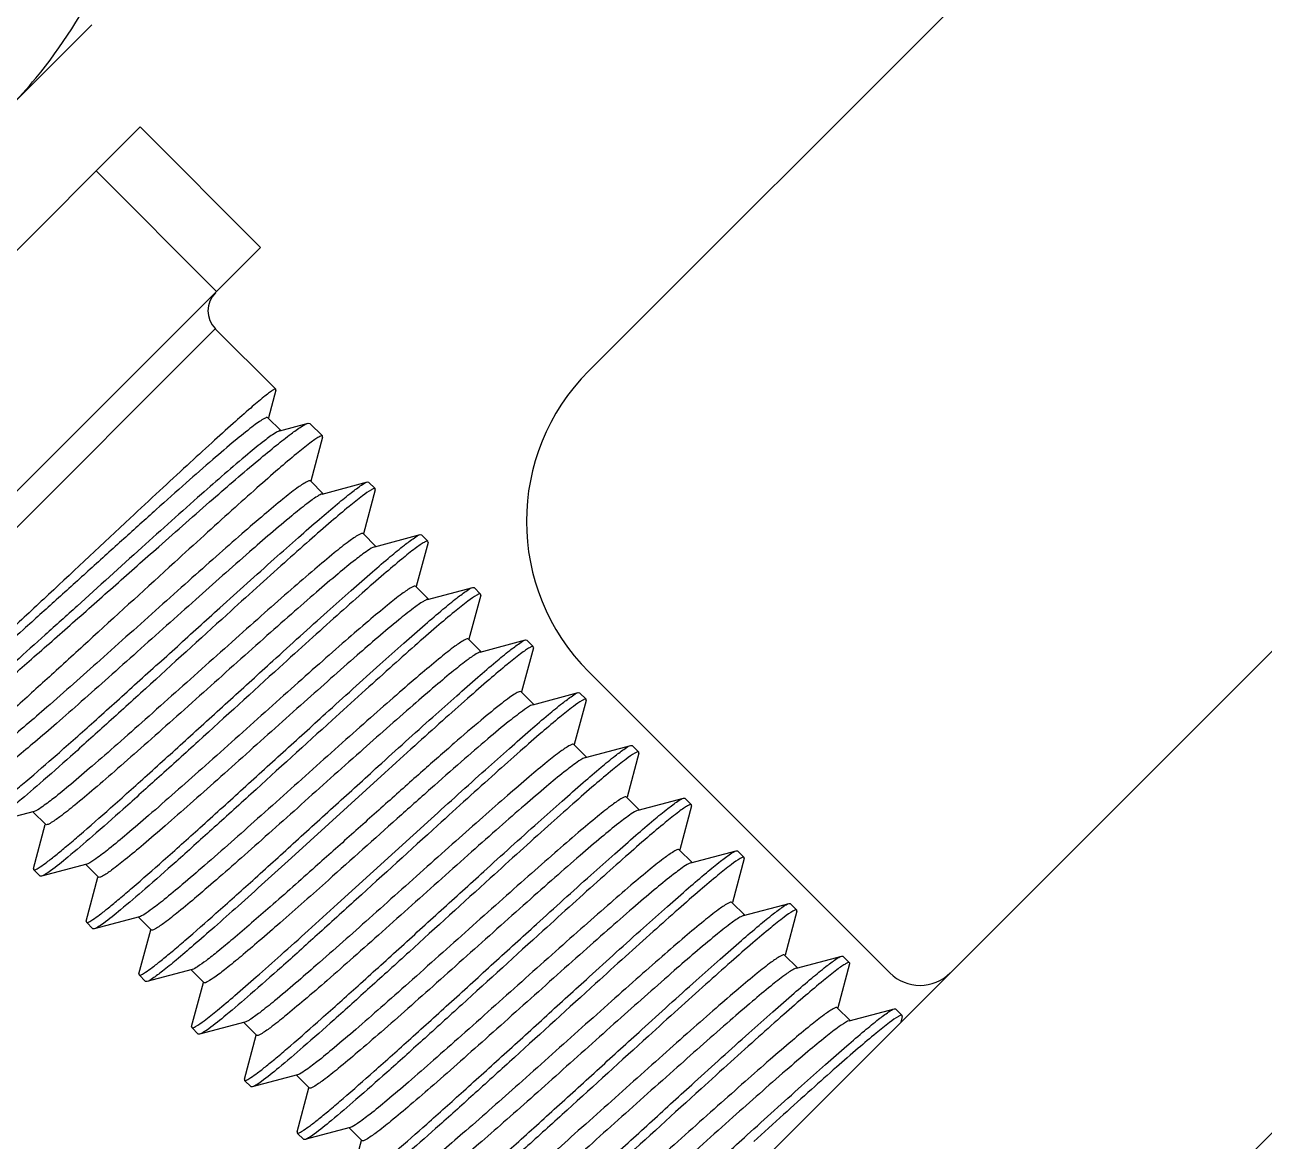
# Model space of a CAD drawing. Extents: x 4995099 to 5303443, y 4627657 to 4889583.
# Drawn here: x 5072883 to 5073180.5, y 4740715.4 to 4740983.5 of the extents above; entities that cross this region are included whole.
import ezdxf

# ---------------------------------------------------------------- set-up
doc = ezdxf.new("R2010")
doc.units = 0
doc.header["$LTSCALE"] = 1000
doc.header["$MEASUREMENT"] = 0
doc.layers.get('0').update_dxf_attribs({"color": 4, "linetype": 'CONTINUOUS'})

msp = doc.modelspace()

# ---------------------------------------------------------------- linework, layer by layer
for p, q in [((5073112.93, 4740994.86), (5073018.43, 4740900.36)), ((5073342.13, 4740992.76), (5072931.68, 4740582.31)), ((5072769.05, 4740853.36), (5072899.15, 4740983.46)), ((5072910.75, 4740958.92), (5072793.59, 4740841.76)), ((5072910.75, 4740958.92), (5072939.66, 4740930.01)), ((5072900.18, 4740948.36), (5072929.1, 4740919.45)), ((5072822.5, 4740812.85), (5072939.66, 4740930.01)), ((5072928.78, 4740910.46), (5072842.05, 4740823.73)), ((5072943.3, 4740895.95), (5072928.78, 4740910.46)), ((5072943.31, 4740895.76), (5072941.51, 4740889.09)), ((5072943.31, 4740895.76), (5072943.3, 4740895.95)), ((5072941.41, 4740889.11), (5072944.48, 4740886.04)), ((5072944.24, 4740885.98), (5072951.04, 4740887.78)), ((5072951.04, 4740887.78), (5072951.5, 4740887.75)), ((5072954.52, 4740884.73), (5072951.5, 4740887.75)), ((5072954.54, 4740884.43), (5072951.71, 4740873.9)), ((5072954.54, 4740884.43), (5072954.52, 4740884.73)), ((5072989.5, 4740524.49), (5073350.95, 4740885.94)), ((5072951.59, 4740873.93), (5072954.66, 4740870.86)), ((5072954.4, 4740870.79), (5072965.28, 4740873.68)), ((5072965.28, 4740873.68), (5072965.58, 4740873.66)), ((5072967.16, 4740872.08), (5072965.58, 4740873.66)), ((5072967.18, 4740871.78), (5072964.36, 4740861.24)), ((5072967.18, 4740871.78), (5072967.16, 4740872.08)), ((5072964.24, 4740861.27), (5072967.31, 4740858.2)), ((5072967.05, 4740858.14), (5072977.93, 4740861.03)), ((5072977.93, 4740861.03), (5072978.23, 4740861.01)), ((5072979.81, 4740859.43), (5072978.23, 4740861.01)), ((5072979.83, 4740859.13), (5072977, 4740848.59)), ((5072979.83, 4740859.13), (5072979.81, 4740859.43)), ((5072976.89, 4740848.62), (5072979.96, 4740845.56)), ((5072979.7, 4740845.49), (5072990.58, 4740848.38)), ((5072992.48, 4740846.48), (5072989.65, 4740835.94)), ((5072990.58, 4740848.38), (5072990.88, 4740848.36)), ((5072992.46, 4740846.78), (5072990.88, 4740848.36)), ((5072992.48, 4740846.48), (5072992.46, 4740846.78)), ((5072989.54, 4740835.97), (5072992.61, 4740832.91)), ((5072992.34, 4740832.84), (5073003.23, 4740835.74)), ((5073005.13, 4740833.83), (5073002.3, 4740823.29)), ((5073003.23, 4740835.74), (5073003.53, 4740835.71)), ((5073005.11, 4740834.14), (5073003.53, 4740835.71)), ((5073005.13, 4740833.83), (5073005.11, 4740834.14)), ((5073018.43, 4740828.08), (5073090.71, 4740755.8)), ((5073002.19, 4740823.32), (5073005.25, 4740820.26)), ((5073004.99, 4740820.19), (5073015.88, 4740823.09)), ((5073015.88, 4740823.09), (5073016.18, 4740823.06)), ((5073017.76, 4740821.49), (5073016.18, 4740823.06)), ((5073017.78, 4740821.18), (5073014.95, 4740810.64)), ((5073017.78, 4740821.18), (5073017.76, 4740821.49)), ((5073014.84, 4740810.68), (5073017.9, 4740807.61)), ((5073017.64, 4740807.54), (5073028.53, 4740810.44)), ((5073028.53, 4740810.44), (5073028.83, 4740810.42)), ((5073030.41, 4740808.84), (5073028.83, 4740810.42)), ((5073017.64, 4740807.54), (5073017.48, 4740807.48)), ((5073030.43, 4740808.53), (5073027.6, 4740798)), ((5073030.43, 4740808.53), (5073030.41, 4740808.84)), ((5072969.48, 4740803.85), (5072947.06, 4740783.44)), ((5073027.49, 4740798.03), (5073030.55, 4740794.96)), ((5073030.29, 4740794.89), (5073041.18, 4740797.79)), ((5073043.08, 4740795.89), (5073040.25, 4740785.35)), ((5073041.18, 4740797.79), (5073041.48, 4740797.77)), ((5073043.06, 4740796.19), (5073041.48, 4740797.77)), ((5073043.08, 4740795.89), (5073043.06, 4740796.19)), ((5072885.27, 4740794.57), (5072874.41, 4740791.65)), ((5072888.08, 4740791.43), (5072885.01, 4740794.5)), ((5072958.13, 4740772.37), (5072980.55, 4740792.78)), ((5072885.15, 4740780.9), (5072887.96, 4740791.46)), ((5073040.14, 4740785.38), (5073043.2, 4740782.31)), ((5073042.94, 4740782.24), (5073053.83, 4740785.14)), ((5073055.73, 4740783.24), (5073052.9, 4740772.7)), ((5073053.83, 4740785.14), (5073054.13, 4740785.12)), ((5073055.71, 4740783.54), (5073054.13, 4740785.12)), ((5073055.73, 4740783.24), (5073055.71, 4740783.54)), ((5072885.15, 4740780.9), (5072885.17, 4740780.6)), ((5072886.75, 4740779.02), (5072885.17, 4740780.6)), ((5072897.92, 4740781.92), (5072887.05, 4740779)), ((5072900.73, 4740778.78), (5072897.66, 4740781.85)), ((5072898.17, 4740782), (5072897.92, 4740781.92)), ((5072887.05, 4740779), (5072886.75, 4740779.02)), ((5072897.8, 4740768.25), (5072900.61, 4740778.81)), ((5073052.78, 4740772.73), (5073055.85, 4740769.66)), ((5073055.59, 4740769.59), (5073066.48, 4740772.49)), ((5073066.48, 4740772.49), (5073066.78, 4740772.47)), ((5073068.35, 4740770.89), (5073066.78, 4740772.47)), ((5072897.8, 4740768.25), (5072897.82, 4740767.95)), ((5072910.57, 4740769.27), (5072899.7, 4740766.35)), ((5072913.37, 4740766.13), (5072910.31, 4740769.2)), ((5073068.38, 4740770.59), (5073065.55, 4740760.05)), ((5073068.38, 4740770.59), (5073068.35, 4740770.89)), ((5072899.4, 4740766.37), (5072897.82, 4740767.95)), ((5072899.7, 4740766.35), (5072899.4, 4740766.37)), ((5072910.45, 4740755.6), (5072913.26, 4740766.16)), ((5073065.43, 4740760.08), (5073068.5, 4740757.01)), ((5073068.24, 4740756.94), (5073079.13, 4740759.84)), ((5073079.13, 4740759.84), (5073079.43, 4740759.82)), ((5073081, 4740758.24), (5073079.43, 4740759.82)), ((5072923.22, 4740756.62), (5072912.35, 4740753.7)), ((5072926.02, 4740753.48), (5072922.96, 4740756.55)), ((5073081.03, 4740757.94), (5073078.2, 4740747.4)), ((5072910.45, 4740755.6), (5072910.47, 4740755.3)), ((5072912.05, 4740753.72), (5072910.47, 4740755.3)), ((5072912.35, 4740753.7), (5072912.05, 4740753.72)), ((5072923.1, 4740742.95), (5072925.91, 4740753.51)), ((5073078.08, 4740747.43), (5073081.15, 4740744.36)), ((5073080.89, 4740744.29), (5073091.77, 4740747.19)), ((5073091.77, 4740747.19), (5073092.07, 4740747.17)), ((5073093.65, 4740745.59), (5073092.08, 4740747.17)), ((5073093.67, 4740745.29), (5073093.31, 4740743.95)), ((5073093.67, 4740745.29), (5073093.65, 4740745.59)), ((5072923.1, 4740742.95), (5072923.12, 4740742.65)), ((5072924.7, 4740741.08), (5072923.12, 4740742.65)), ((5072935.87, 4740743.97), (5072925, 4740741.05)), ((5072938.67, 4740740.83), (5072935.61, 4740743.9)), ((5073080.89, 4740744.29), (5073080.56, 4740744.17)), ((5072925, 4740741.05), (5072924.7, 4740741.08)), ((5072935.75, 4740730.3), (5072938.56, 4740740.86)), ((5072935.75, 4740730.3), (5072935.77, 4740730)), ((5072937.35, 4740728.43), (5072935.77, 4740730)), ((5072948.52, 4740731.32), (5072937.65, 4740728.41)), ((5072951.32, 4740728.19), (5072948.26, 4740731.25)), ((5072937.65, 4740728.41), (5072937.35, 4740728.43)), ((5072948.4, 4740717.66), (5072951.21, 4740728.22)), ((5072948.4, 4740717.66), (5072948.42, 4740717.36)), ((5072961.17, 4740718.67), (5072950.3, 4740715.76)), ((5072963.97, 4740715.54), (5072960.9, 4740718.6)), ((5072950, 4740715.78), (5072948.42, 4740717.35)), ((5072950.3, 4740715.76), (5072950, 4740715.78)), ((5072961.05, 4740705.01), (5072963.86, 4740715.57))]:
    msp.add_line(p, q)
for centre, radius, start, end in [((5072933.12, 4740914.8), 6.13, 135, 225), ((5073054.57, 4740864.22), 51.11, 135, 225), ((5073097.94, 4740763.03), 10.22, 225, 315)]:
    msp.add_arc(centre, radius, start, end)
for points, knots in [([(5072879.2, 4740963.51), (5072881.48, 4740965.79), (5072890.22, 4740975.41), (5072897.13, 4740986.58), (5072901.57, 4740995.27)], [0, 0, 0, 0, 0.248254, 1, 1, 1, 1]), ([(5072943.3, 4740895.95), (5072943.23, 4740896.01), (5072942.86, 4740895.87), (5072942.35, 4740895.56), (5072941.45, 4740894.92), (5072939.73, 4740893.55), (5072936.88, 4740891.13), (5072932.73, 4740887.46), (5072927.64, 4740882.86), (5072921.76, 4740877.46), (5072915.23, 4740871.41), (5072910.69, 4740867.18), (5072908.34, 4740864.99)], [0, 0, 0, 0, 0.005961, 0.020019, 0.042763, 0.074169, 0.16218, 0.281779, 0.42973, 0.601989, 0.793845, 1, 1, 1, 1]), ([(5072941.41, 4740889.11), (5072941.31, 4740889.21), (5072940.81, 4740889.08), (5072940.11, 4740888.68), (5072938.93, 4740887.91), (5072936.69, 4740886.22), (5072933.04, 4740883.25), (5072927.81, 4740878.76), (5072921.51, 4740873.23), (5072914.38, 4740866.87), (5072906.69, 4740859.93), (5072898.7, 4740852.7), (5072890.69, 4740845.45), (5072882.94, 4740838.45), (5072875.71, 4740831.98), (5072869.25, 4740826.25), (5072863.77, 4740821.51), (5072859.44, 4740817.85), (5072856.38, 4740815.56), (5072854.76, 4740814.36), (5072854.13, 4740814.19)], [0, 0, 0, 0, 0.003403, 0.010859, 0.022763, 0.03908, 0.084361, 0.145013, 0.218706, 0.302631, 0.393625, 0.488307, 0.583205, 0.674888, 0.760095, 0.835845, 0.89954, 0.949057, 0.982826, 1, 1, 1, 1]), ([(5072915.19, 4740858.14), (5072919.52, 4740861.98), (5072927.46, 4740868.97), (5072936.88, 4740877.11), (5072943.15, 4740882.28), (5072946.59, 4740885), (5072949.09, 4740886.76), (5072950.48, 4740887.64), (5072951.04, 4740887.78)], [0, 0, 0, 0, 0.372718, 0.681061, 0.801832, 0.896452, 0.962849, 1, 1, 1, 1]), ([(5072943.22, 4740885.48), (5072942.29, 4740884.91), (5072940.07, 4740883.23), (5072934.1, 4740878.36), (5072924.31, 4740869.77), (5072910.68, 4740857.54), (5072898.23, 4740846.25), (5072888.12, 4740837.11), (5072881, 4740830.72), (5072874.53, 4740824.96), (5072868.89, 4740820.02), (5072864.26, 4740816.09), (5072861.06, 4740813.5), (5072859.11, 4740812.06), (5072858.1, 4740811.4), (5072857.49, 4740811.06), (5072857.05, 4740810.97), (5072856.97, 4740811.05)], [0, 0, 0, 0, 0.028596, 0.073027, 0.202674, 0.370878, 0.554611, 0.644603, 0.729354, 0.806116, 0.872445, 0.926278, 0.966, 0.980209, 0.990539, 0.997006, 1, 1, 1, 1]), ([(5072954.52, 4740884.73), (5072954.44, 4740884.8), (5072954.04, 4740884.72), (5072953.49, 4740884.41), (5072952.56, 4740883.82), (5072950.78, 4740882.5), (5072947.87, 4740880.15), (5072943.64, 4740876.55), (5072938.48, 4740872.01), (5072932.53, 4740866.69), (5072925.93, 4740860.72), (5072921.34, 4740856.53), (5072918.96, 4740854.37)], [0, 0, 0, 0, 0.00672, 0.021093, 0.043999, 0.075491, 0.163523, 0.283007, 0.430749, 0.60272, 0.794233, 1, 1, 1, 1]), ([(5072944.24, 4740885.98), (5072944.17, 4740885.96), (5072943.81, 4740885.83), (5072943.48, 4740885.64), (5072943.22, 4740885.48)], [0, 0, 0, 0, 0.181453, 1, 1, 1, 1]), ([(5072951.59, 4740873.93), (5072951.51, 4740874.01), (5072951.09, 4740873.94), (5072950.05, 4740873.39), (5072947.89, 4740871.89), (5072944.58, 4740869.26), (5072940.17, 4740865.57), (5072934.87, 4740860.98), (5072928.81, 4740855.66), (5072922.21, 4740849.78), (5072912.92, 4740841.47), (5072901.62, 4740831.33), (5072889.38, 4740820.47), (5072880.69, 4740812.95), (5072875.44, 4740808.79), (5072873.51, 4740807.38), (5072872.7, 4740806.93)], [0, 0, 0, 0, 0.003326, 0.010207, 0.036006, 0.077506, 0.133409, 0.201849, 0.280515, 0.366741, 0.457609, 0.640942, 0.80605, 0.931108, 0.973278, 1, 1, 1, 1]), ([(5072929.87, 4740843.46), (5072934.22, 4740847.39), (5072940.48, 4740853.04), (5072948.47, 4740860.13), (5072953.51, 4740864.54), (5072957.76, 4740868.15), (5072961.1, 4740870.92), (5072963.48, 4740872.66), (5072964.77, 4740873.55), (5072965.28, 4740873.68)], [0, 0, 0, 0, 0.377224, 0.54287, 0.687753, 0.808376, 0.901881, 0.966123, 1, 1, 1, 1]), ([(5072953.27, 4740870.23), (5072952.39, 4740869.69), (5072950.32, 4740868.15), (5072944.85, 4740863.74), (5072935.98, 4740856.05), (5072923.67, 4740845.12), (5072912.43, 4740835.03), (5072903.28, 4740826.85), (5072896.82, 4740821.11), (5072890.93, 4740815.93), (5072885.78, 4740811.48), (5072881.51, 4740807.92), (5072878.32, 4740805.39), (5072876.24, 4740803.95), (5072875.23, 4740803.42), (5072874.82, 4740803.36), (5072874.74, 4740803.44)], [0, 0, 0, 0, 0.02987, 0.074864, 0.204049, 0.370755, 0.553129, 0.642736, 0.727349, 0.804209, 0.870824, 0.925059, 0.965214, 0.990129, 0.996773, 1, 1, 1, 1]), ([(5072967.16, 4740872.08), (5072967.09, 4740872.16), (5072966.69, 4740872.08), (5072965.72, 4740871.54), (5072963.66, 4740870.07), (5072960.51, 4740867.52), (5072956.26, 4740863.92), (5072951.09, 4740859.4), (5072945.12, 4740854.09), (5072938.51, 4740848.13), (5072933.91, 4740843.96), (5072931.53, 4740841.8)], [0, 0, 0, 0, 0.006764, 0.021168, 0.075586, 0.163643, 0.283139, 0.43087, 0.602811, 0.794278, 1, 1, 1, 1]), ([(5072954.4, 4740870.79), (5072954.33, 4740870.77), (5072953.93, 4740870.63), (5072953.56, 4740870.41), (5072953.27, 4740870.23)], [0, 0, 0, 0, 0.180154, 1, 1, 1, 1]), ([(5072908.34, 4740864.99), (5072901.81, 4740858.89), (5072892.17, 4740849.85), (5072879.67, 4740838.17), (5072871.28, 4740830.36), (5072864.12, 4740823.78), (5072859.07, 4740819.22), (5072855.88, 4740816.45), (5072854.22, 4740815.05), (5072853.06, 4740814.19), (5072852.45, 4740813.74), (5072852.21, 4740813.67)], [0, 0, 0, 0, 0.352343, 0.521286, 0.674411, 0.804337, 0.904804, 0.942423, 0.971006, 0.990237, 1, 1, 1, 1]), ([(5072964.24, 4740861.27), (5072964.16, 4740861.36), (5072963.71, 4740861.28), (5072962.63, 4740860.69), (5072960.36, 4740859.1), (5072956.89, 4740856.32), (5072952.27, 4740852.44), (5072946.72, 4740847.64), (5072940.41, 4740842.07), (5072933.56, 4740835.97), (5072924.02, 4740827.44), (5072914.58, 4740818.98), (5072905.52, 4740810.94), (5072899.56, 4740805.73), (5072894.46, 4740801.38), (5072890.39, 4740797.99), (5072887.47, 4740795.85), (5072885.9, 4740794.73), (5072885.27, 4740794.57)], [0, 0, 0, 0, 0.003454, 0.01069, 0.03788, 0.081592, 0.14037, 0.212137, 0.294327, 0.383985, 0.477885, 0.664852, 0.751185, 0.82854, 0.894141, 0.945652, 0.981282, 1, 1, 1, 1]), ([(5072942.6, 4740830.73), (5072946.94, 4740834.67), (5072953.19, 4740840.34), (5072961.17, 4740847.45), (5072966.2, 4740851.87), (5072970.44, 4740855.49), (5072973.78, 4740858.26), (5072976.15, 4740860), (5072977.43, 4740860.9), (5072977.93, 4740861.03)], [0, 0, 0, 0, 0.377469, 0.543191, 0.688109, 0.808726, 0.902172, 0.966298, 1, 1, 1, 1]), ([(5072856.57, 4740809.2), (5072856.71, 4740809.06), (5072857.45, 4740809.2), (5072858.5, 4740809.78), (5072860.21, 4740810.87), (5072863.47, 4740813.27), (5072868.72, 4740817.48), (5072876.17, 4740823.77), (5072884.97, 4740831.41), (5072894.69, 4740839.97), (5072904.86, 4740848.99), (5072911.75, 4740855.1), (5072915.19, 4740858.14)], [0, 0, 0, 0, 0.007718, 0.024092, 0.050069, 0.085552, 0.183385, 0.312896, 0.467567, 0.639554, 0.820094, 1, 1, 1, 1]), ([(5072967.05, 4740858.14), (5072966.42, 4740857.97), (5072964.85, 4740856.86), (5072961.94, 4740854.72), (5072957.87, 4740851.33), (5072952.76, 4740846.98), (5072946.8, 4740841.77), (5072937.74, 4740833.74), (5072928.3, 4740825.27), (5072918.77, 4740816.74), (5072911.91, 4740810.63), (5072905.6, 4740805.07), (5072900.05, 4740800.26), (5072895.43, 4740796.38), (5072891.96, 4740793.61), (5072889.69, 4740792.01), (5072888.6, 4740791.42), (5072888.16, 4740791.35), (5072888.08, 4740791.43)], [0, 0, 0, 0, 0.01868, 0.054279, 0.105765, 0.171349, 0.248696, 0.335028, 0.522011, 0.615926, 0.705601, 0.787808, 0.859593, 0.918386, 0.962109, 0.989307, 0.996546, 1, 1, 1, 1]), ([(5072979.81, 4740859.43), (5072979.74, 4740859.51), (5072979.34, 4740859.43), (5072978.78, 4740859.12), (5072977.84, 4740858.53), (5072976.06, 4740857.22), (5072973.14, 4740854.87), (5072968.91, 4740851.27), (5072963.74, 4740846.75), (5072957.77, 4740841.44), (5072951.16, 4740835.49), (5072946.56, 4740831.31), (5072944.18, 4740829.15)], [0, 0, 0, 0, 0.006769, 0.021177, 0.044114, 0.075625, 0.163681, 0.283172, 0.430898, 0.602836, 0.794292, 1, 1, 1, 1]), ([(5072918.96, 4740854.37), (5072912.44, 4740848.41), (5072902.81, 4740839.56), (5072890.3, 4740828.13), (5072881.86, 4740820.47), (5072874.6, 4740813.99), (5072869.44, 4740809.5), (5072866.13, 4740806.75), (5072864.35, 4740805.35), (5072863.07, 4740804.45), (5072862.36, 4740804), (5072862.07, 4740803.92)], [0, 0, 0, 0, 0.348378, 0.515751, 0.667951, 0.797828, 0.899283, 0.937823, 0.967619, 0.988371, 1, 1, 1, 1]), ([(5072976.89, 4740848.62), (5072976.81, 4740848.71), (5072976.37, 4740848.64), (5072975.31, 4740848.07), (5072973.09, 4740846.51), (5072969.71, 4740843.81), (5072965.19, 4740840.02), (5072959.76, 4740835.33), (5072953.57, 4740829.88), (5072946.84, 4740823.89), (5072937.44, 4740815.47), (5072926.08, 4740805.3), (5072915.33, 4740795.77), (5072907.89, 4740789.38), (5072903.68, 4740785.87), (5072900.57, 4740783.5), (5072898.86, 4740782.29), (5072898.17, 4740782)], [0, 0, 0, 0, 0.0034, 0.010481, 0.037064, 0.079814, 0.137351, 0.207694, 0.288393, 0.376621, 0.469285, 0.654869, 0.819322, 0.88628, 0.93982, 0.978116, 1, 1, 1, 1]), ([(5072955.25, 4740818.08), (5072959.59, 4740822.02), (5072965.84, 4740827.69), (5072973.82, 4740834.8), (5072978.85, 4740839.23), (5072983.09, 4740842.84), (5072986.43, 4740845.61), (5072988.8, 4740847.35), (5072990.08, 4740848.25), (5072990.58, 4740848.38)], [0, 0, 0, 0, 0.377471, 0.543199, 0.68812, 0.808735, 0.902176, 0.966298, 1, 1, 1, 1]), ([(5072992.46, 4740846.78), (5072992.39, 4740846.86), (5072991.99, 4740846.78), (5072991.02, 4740846.25), (5072988.96, 4740844.78), (5072985.81, 4740842.23), (5072981.56, 4740838.63), (5072976.39, 4740834.11), (5072970.42, 4740828.79), (5072963.81, 4740822.84), (5072959.21, 4740818.66), (5072956.83, 4740816.5)], [0, 0, 0, 0, 0.006751, 0.021138, 0.075529, 0.163569, 0.283057, 0.430793, 0.602755, 0.79425, 1, 1, 1, 1]), ([(5072872.14, 4740793.63), (5072872.27, 4740793.5), (5072872.98, 4740793.75), (5072873.94, 4740794.33), (5072875.61, 4740795.49), (5072877.72, 4740797.13), (5072880.36, 4740799.28), (5072884.79, 4740803.02), (5072891.28, 4740808.67), (5072899.97, 4740816.41), (5072909.58, 4740825.08), (5072919.65, 4740834.2), (5072926.47, 4740840.38), (5072929.87, 4740843.46)], [0, 0, 0, 0, 0.006963, 0.023033, 0.048864, 0.084278, 0.128882, 0.182131, 0.311785, 0.466682, 0.638948, 0.819791, 1, 1, 1, 1]), ([(5072978.73, 4740845.02), (5072977.89, 4740844.52), (5072975.89, 4740843.05), (5072970.55, 4740838.79), (5072961.84, 4740831.24), (5072949.67, 4740820.45), (5072938.51, 4740810.43), (5072929.39, 4740802.28), (5072922.93, 4740796.54), (5072917.01, 4740791.35), (5072911.84, 4740786.88), (5072907.55, 4740783.3), (5072904.33, 4740780.75), (5072902.23, 4740779.29), (5072901.22, 4740778.76), (5072900.81, 4740778.7), (5072900.73, 4740778.78)], [0, 0, 0, 0, 0.028607, 0.072452, 0.199893, 0.36582, 0.548462, 0.638549, 0.723814, 0.801433, 0.868843, 0.923828, 0.964605, 0.989945, 0.99671, 1, 1, 1, 1]), ([(5072979.7, 4740845.49), (5072979.63, 4740845.47), (5072979.29, 4740845.35), (5072978.98, 4740845.17), (5072978.73, 4740845.02)], [0, 0, 0, 0, 0.185393, 1, 1, 1, 1]), ([(5072931.53, 4740841.8), (5072925.02, 4740835.89), (5072915.41, 4740827.11), (5072902.92, 4740815.76), (5072894.47, 4740808.16), (5072887.19, 4740801.71), (5072881.39, 4740796.75), (5072877.6, 4740793.65), (5072875.46, 4740792.18), (5072874.71, 4740791.73), (5072874.41, 4740791.65)], [0, 0, 0, 0, 0.34673, 0.51345, 0.665272, 0.795129, 0.896992, 0.966206, 0.987594, 1, 1, 1, 1]), ([(5072989.54, 4740835.97), (5072989.46, 4740836.05), (5072989.03, 4740835.99), (5072987.99, 4740835.43), (5072985.81, 4740833.92), (5072982.49, 4740831.27), (5072978.06, 4740827.56), (5072972.73, 4740822.96), (5072966.65, 4740817.61), (5072960.02, 4740811.71), (5072950.72, 4740803.39), (5072939.43, 4740793.27), (5072928.7, 4740783.75), (5072921.2, 4740777.29), (5072916.88, 4740773.68), (5072913.64, 4740771.15), (5072911.81, 4740769.85), (5072911.06, 4740769.47)], [0, 0, 0, 0, 0.003357, 0.010314, 0.036413, 0.078396, 0.134939, 0.204143, 0.283646, 0.370725, 0.462392, 0.646848, 0.81189, 0.879926, 0.93509, 0.975533, 1, 1, 1, 1]), ([(5072967.9, 4740805.43), (5072972.24, 4740809.37), (5072978.49, 4740815.04), (5072986.47, 4740822.15), (5072991.5, 4740826.58), (5072995.74, 4740830.19), (5072999.07, 4740832.96), (5073001.45, 4740834.7), (5073002.73, 4740835.6), (5073003.23, 4740835.74)], [0, 0, 0, 0, 0.377474, 0.5432, 0.688119, 0.808732, 0.902174, 0.966298, 1, 1, 1, 1]), ([(5073005.11, 4740834.14), (5073005.03, 4740834.21), (5073004.64, 4740834.13), (5073004.07, 4740833.82), (5073003.14, 4740833.23), (5073001.36, 4740831.92), (5072998.44, 4740829.57), (5072994.21, 4740825.98), (5072989.04, 4740821.46), (5072983.07, 4740816.14), (5072976.46, 4740810.19), (5072971.86, 4740806.02), (5072969.48, 4740803.85)], [0, 0, 0, 0, 0.00677, 0.021179, 0.044118, 0.075631, 0.163692, 0.283187, 0.430912, 0.602844, 0.794295, 1, 1, 1, 1]), ([(5072885.17, 4740780.6), (5072885.29, 4740780.48), (5072885.99, 4740780.77), (5072886.91, 4740781.35), (5072888.56, 4740782.54), (5072890.65, 4740784.2), (5072893.27, 4740786.37), (5072897.67, 4740790.13), (5072904.12, 4740795.82), (5072912.78, 4740803.6), (5072922.36, 4740812.29), (5072932.41, 4740821.45), (5072939.21, 4740827.64), (5072942.6, 4740830.73)], [0, 0, 0, 0, 0.006649, 0.022591, 0.048358, 0.08374, 0.128335, 0.181594, 0.311309, 0.466309, 0.638694, 0.819661, 1, 1, 1, 1]), ([(5072991.68, 4740832.55), (5072990.89, 4740832.12), (5072989, 4740830.75), (5072985.66, 4740828.12), (5072981.28, 4740824.45), (5072973.75, 4740817.94), (5072963.03, 4740808.43), (5072951.79, 4740798.35), (5072942.56, 4740790.1), (5072936, 4740784.26), (5072929.98, 4740778.97), (5072924.71, 4740774.42), (5072920.33, 4740770.76), (5072917.05, 4740768.15), (5072914.91, 4740766.66), (5072913.88, 4740766.11), (5072913.46, 4740766.05), (5072913.37, 4740766.13)], [0, 0, 0, 0, 0.026094, 0.067879, 0.124054, 0.192759, 0.358157, 0.5419, 0.632944, 0.719307, 0.798065, 0.866559, 0.922485, 0.963991, 0.989789, 0.996669, 1, 1, 1, 1]), ([(5072992.34, 4740832.84), (5072992.3, 4740832.82), (5072992.07, 4740832.75), (5072991.85, 4740832.64), (5072991.68, 4740832.55)], [0, 0, 0, 0, 0.197861, 1, 1, 1, 1]), ([(5072944.18, 4740829.15), (5072937.67, 4740823.24), (5072928.06, 4740814.46), (5072915.57, 4740803.11), (5072907.12, 4740795.51), (5072899.83, 4740789.06), (5072894.04, 4740784.1), (5072890.25, 4740781), (5072888.11, 4740779.53), (5072887.36, 4740779.08), (5072887.05, 4740779)], [0, 0, 0, 0, 0.346741, 0.513465, 0.665282, 0.795135, 0.896996, 0.966208, 0.987595, 1, 1, 1, 1]), ([(5073002.19, 4740823.32), (5073002.08, 4740823.43), (5073001.46, 4740823.25), (5073000.62, 4740822.75), (5072999.18, 4740821.78), (5072996.45, 4740819.69), (5072992.02, 4740816.04), (5072985.72, 4740810.62), (5072978.28, 4740804.06), (5072970.05, 4740796.73), (5072961.46, 4740789.03), (5072955.65, 4740783.83), (5072952.75, 4740781.24)], [0, 0, 0, 0, 0.007187, 0.023409, 0.049389, 0.084973, 0.183182, 0.313164, 0.468251, 0.640433, 0.820786, 1, 1, 1, 1]), ([(5072980.55, 4740792.78), (5072984.89, 4740796.72), (5072991.14, 4740802.39), (5072999.12, 4740809.5), (5073004.15, 4740813.93), (5073008.39, 4740817.54), (5073011.72, 4740820.32), (5073014.1, 4740822.06), (5073015.37, 4740822.95), (5073015.88, 4740823.09)], [0, 0, 0, 0, 0.377469, 0.543192, 0.688111, 0.808729, 0.902174, 0.966298, 1, 1, 1, 1]), ([(5073004.99, 4740820.19), (5073004.24, 4740819.99), (5073002.33, 4740818.56), (5072998.75, 4740815.88), (5072993.73, 4740811.62), (5072987.45, 4740806.21), (5072980.22, 4740799.81), (5072969.59, 4740790.33), (5072961.43, 4740783), (5072955.91, 4740778.08)], [0, 0, 0, 0, 0.036102, 0.107011, 0.209882, 0.340038, 0.491461, 0.657121, 1, 1, 1, 1]), ([(5073017.76, 4740821.49), (5073017.68, 4740821.56), (5073017.29, 4740821.48), (5073016.31, 4740820.95), (5073014.26, 4740819.48), (5073011.1, 4740816.93), (5073006.85, 4740813.33), (5073001.69, 4740808.81), (5072995.72, 4740803.49), (5072989.11, 4740797.54), (5072984.51, 4740793.37), (5072982.13, 4740791.2)], [0, 0, 0, 0, 0.006764, 0.021166, 0.075581, 0.163632, 0.283123, 0.430854, 0.602802, 0.794275, 1, 1, 1, 1]), ([(5072897.82, 4740767.95), (5072897.94, 4740767.83), (5072898.64, 4740768.12), (5072899.56, 4740768.7), (5072901.22, 4740769.9), (5072903.3, 4740771.55), (5072905.92, 4740773.73), (5072910.32, 4740777.49), (5072916.78, 4740783.18), (5072925.43, 4740790.95), (5072935.02, 4740799.65), (5072945.06, 4740808.8), (5072951.85, 4740814.99), (5072955.25, 4740818.08)], [0, 0, 0, 0, 0.006666, 0.022627, 0.048408, 0.083802, 0.128405, 0.181668, 0.311381, 0.466366, 0.638733, 0.819684, 1, 1, 1, 1]), ([(5072956.83, 4740816.5), (5072950.32, 4740810.59), (5072940.71, 4740801.81), (5072928.22, 4740790.47), (5072919.77, 4740782.86), (5072912.48, 4740776.41), (5072906.69, 4740771.46), (5072902.9, 4740768.35), (5072900.76, 4740766.88), (5072900.01, 4740766.43), (5072899.7, 4740766.35)], [0, 0, 0, 0, 0.346731, 0.513454, 0.665274, 0.795126, 0.896989, 0.966206, 0.987594, 1, 1, 1, 1]), ([(5073014.84, 4740810.68), (5073014.76, 4740810.75), (5073014.35, 4740810.7), (5073013.34, 4740810.17), (5073011.25, 4740808.72), (5073008.06, 4740806.19), (5073003.8, 4740802.64), (5072998.66, 4740798.21), (5072992.79, 4740793.05), (5072986.36, 4740787.34), (5072977.28, 4740779.23), (5072966.15, 4740769.24), (5072953.98, 4740758.45), (5072945.24, 4740750.87), (5072939.85, 4740746.54), (5072937.82, 4740745.04), (5072936.96, 4740744.51)], [0, 0, 0, 0, 0.003275, 0.01, 0.035178, 0.075698, 0.130349, 0.197374, 0.27459, 0.359464, 0.449211, 0.631458, 0.797569, 0.925917, 0.970495, 1, 1, 1, 1]), ([(5072993.2, 4740780.13), (5072997.54, 4740784.08), (5073003.79, 4740789.74), (5073011.77, 4740796.86), (5073016.8, 4740801.28), (5073021.04, 4740804.9), (5073024.37, 4740807.67), (5073026.74, 4740809.41), (5073028.02, 4740810.3), (5073028.53, 4740810.44)], [0, 0, 0, 0, 0.377475, 0.543203, 0.688123, 0.808736, 0.902176, 0.966298, 1, 1, 1, 1]), ([(5073017.48, 4740807.48), (5073016.8, 4740807.23), (5073015.13, 4740806.05), (5073012.08, 4740803.75), (5073007.91, 4740800.28), (5073002.75, 4740795.86), (5072996.76, 4740790.61), (5072987.73, 4740782.6), (5072978.36, 4740774.19), (5072968.91, 4740765.74), (5072962.14, 4740759.71), (5072955.92, 4740754.23), (5072950.45, 4740749.5), (5072945.9, 4740745.69), (5072942.5, 4740742.96), (5072940.26, 4740741.4), (5072939.19, 4740740.82), (5072938.76, 4740740.75), (5072938.67, 4740740.83)], [0, 0, 0, 0, 0.02094, 0.058446, 0.111386, 0.177943, 0.255788, 0.342174, 0.52817, 0.621201, 0.709853, 0.790993, 0.861757, 0.919661, 0.962695, 0.989457, 0.996584, 1, 1, 1, 1]), ([(5073030.41, 4740808.84), (5073030.33, 4740808.91), (5073029.93, 4740808.84), (5073028.96, 4740808.3), (5073026.91, 4740806.83), (5073023.75, 4740804.28), (5073019.5, 4740800.68), (5073014.34, 4740796.16), (5073008.37, 4740790.85), (5073001.76, 4740784.89), (5072997.16, 4740780.72), (5072994.78, 4740778.55)], [0, 0, 0, 0, 0.006753, 0.021141, 0.075535, 0.163578, 0.283068, 0.430803, 0.602762, 0.794253, 1, 1, 1, 1]), ([(5072910.47, 4740755.3), (5072910.59, 4740755.18), (5072911.29, 4740755.47), (5072912.21, 4740756.05), (5072913.86, 4740757.25), (5072915.94, 4740758.9), (5072918.57, 4740761.07), (5072922.97, 4740764.83), (5072929.42, 4740770.53), (5072938.08, 4740778.3), (5072947.66, 4740787), (5072957.7, 4740796.15), (5072964.5, 4740802.34), (5072967.9, 4740805.43)], [0, 0, 0, 0, 0.006653, 0.022601, 0.048372, 0.083758, 0.128357, 0.181617, 0.311328, 0.466323, 0.638705, 0.819669, 1, 1, 1, 1]), ([(5073027.49, 4740798.03), (5073027.4, 4740798.11), (5073026.96, 4740798.04), (5073025.87, 4740797.45), (5073023.6, 4740795.85), (5073020.14, 4740793.08), (5073015.52, 4740789.2), (5073009.97, 4740784.39), (5073003.66, 4740778.83), (5072996.8, 4740772.73), (5072987.27, 4740764.19), (5072977.83, 4740755.73), (5072968.77, 4740747.7), (5072962.81, 4740742.48), (5072957.7, 4740738.13), (5072953.63, 4740734.75), (5072950.72, 4740732.6), (5072949.14, 4740731.49), (5072948.52, 4740731.32)], [0, 0, 0, 0, 0.003453, 0.010691, 0.037881, 0.081592, 0.14037, 0.212138, 0.294327, 0.383985, 0.477885, 0.664851, 0.751185, 0.82854, 0.894141, 0.945651, 0.981282, 1, 1, 1, 1]), ([(5073005.85, 4740767.48), (5073010.19, 4740771.43), (5073016.44, 4740777.09), (5073024.42, 4740784.21), (5073029.45, 4740788.63), (5073033.68, 4740792.25), (5073037.02, 4740795.02), (5073039.39, 4740796.76), (5073040.67, 4740797.65), (5073041.18, 4740797.79)], [0, 0, 0, 0, 0.377472, 0.543197, 0.688115, 0.808729, 0.902174, 0.966298, 1, 1, 1, 1]), ([(5073043.06, 4740796.19), (5073042.98, 4740796.26), (5073042.58, 4740796.19), (5073042.02, 4740795.87), (5073041.09, 4740795.28), (5073039.31, 4740793.97), (5073036.38, 4740791.62), (5073032.15, 4740788.03), (5073026.98, 4740783.51), (5073021.02, 4740778.19), (5073014.4, 4740772.24), (5073009.8, 4740768.07), (5073007.42, 4740765.91)], [0, 0, 0, 0, 0.006772, 0.021184, 0.044125, 0.07564, 0.163702, 0.283197, 0.430921, 0.602852, 0.794299, 1, 1, 1, 1]), ([(5073030.29, 4740794.89), (5073029.67, 4740794.72), (5073028.1, 4740793.61), (5073025.18, 4740791.47), (5073021.11, 4740788.09), (5073016.01, 4740783.74), (5073010.05, 4740778.52), (5073000.99, 4740770.49), (5072991.55, 4740762.03), (5072982.01, 4740753.49), (5072975.16, 4740747.39), (5072968.84, 4740741.83), (5072963.3, 4740737.02), (5072958.67, 4740733.14), (5072955.21, 4740730.36), (5072952.94, 4740728.76), (5072951.85, 4740728.18), (5072951.41, 4740728.1), (5072951.32, 4740728.19)], [0, 0, 0, 0, 0.01868, 0.054278, 0.105765, 0.171349, 0.248696, 0.335028, 0.522011, 0.615926, 0.705601, 0.787809, 0.859594, 0.918387, 0.96211, 0.989307, 0.996546, 1, 1, 1, 1]), ([(5072982.13, 4740791.2), (5072975.62, 4740785.29), (5072966, 4740776.51), (5072953.52, 4740765.17), (5072945.06, 4740757.56), (5072937.78, 4740751.11), (5072931.99, 4740746.16), (5072928.2, 4740743.05), (5072926.06, 4740741.58), (5072925.31, 4740741.14), (5072925, 4740741.05)], [0, 0, 0, 0, 0.346742, 0.513466, 0.665282, 0.795133, 0.896995, 0.966208, 0.987595, 1, 1, 1, 1]), ([(5072947.06, 4740783.44), (5072942.79, 4740779.57), (5072936.65, 4740774), (5072928.81, 4740767.01), (5072923.87, 4740762.68), (5072919.71, 4740759.13), (5072916.44, 4740756.42), (5072914.11, 4740754.71), (5072912.85, 4740753.84), (5072912.35, 4740753.7)], [0, 0, 0, 0, 0.37799, 0.543633, 0.688373, 0.808786, 0.902082, 0.966176, 1, 1, 1, 1]), ([(5073040.14, 4740785.38), (5073040.05, 4740785.46), (5073039.61, 4740785.39), (5073038.52, 4740784.8), (5073036.25, 4740783.2), (5073032.79, 4740780.43), (5073028.16, 4740776.55), (5073022.62, 4740771.74), (5073016.31, 4740766.18), (5073009.45, 4740760.08), (5072999.92, 4740751.55), (5072990.48, 4740743.08), (5072981.42, 4740735.05), (5072975.46, 4740729.83), (5072970.35, 4740725.48), (5072966.28, 4740722.1), (5072963.37, 4740719.95), (5072961.79, 4740718.84), (5072961.17, 4740718.67)], [0, 0, 0, 0, 0.003454, 0.01069, 0.03788, 0.081592, 0.14037, 0.212137, 0.294327, 0.383985, 0.477885, 0.664852, 0.751185, 0.82854, 0.894141, 0.945652, 0.981282, 1, 1, 1, 1]), ([(5073018.5, 4740754.83), (5073022.84, 4740758.78), (5073029.09, 4740764.44), (5073037.06, 4740771.56), (5073042.1, 4740775.98), (5073046.33, 4740779.6), (5073049.67, 4740782.37), (5073052.04, 4740784.11), (5073053.32, 4740785), (5073053.83, 4740785.14)], [0, 0, 0, 0, 0.377469, 0.543193, 0.688114, 0.808731, 0.902175, 0.966298, 1, 1, 1, 1]), ([(5073055.71, 4740783.54), (5073055.63, 4740783.61), (5073055.23, 4740783.54), (5073054.26, 4740783), (5073052.2, 4740781.53), (5073049.05, 4740778.98), (5073044.8, 4740775.38), (5073039.64, 4740770.86), (5073033.67, 4740765.55), (5073027.05, 4740759.59), (5073022.45, 4740755.42), (5073020.07, 4740753.26)], [0, 0, 0, 0, 0.006759, 0.021154, 0.075559, 0.163605, 0.283093, 0.430826, 0.60278, 0.794263, 1, 1, 1, 1]), ([(5072952.75, 4740781.24), (5072949.16, 4740778.04), (5072942.62, 4740772.23), (5072934.84, 4740765.46), (5072929.68, 4740761.17), (5072926.86, 4740758.92), (5072924.81, 4740757.47), (5072923.68, 4740756.74), (5072923.22, 4740756.62)], [0, 0, 0, 0, 0.374071, 0.682548, 0.803098, 0.897367, 0.963332, 1, 1, 1, 1]), ([(5072935.77, 4740730), (5072935.89, 4740729.88), (5072936.59, 4740730.18), (5072937.51, 4740730.75), (5072939.16, 4740731.95), (5072941.25, 4740733.61), (5072943.87, 4740735.78), (5072948.27, 4740739.54), (5072954.72, 4740745.23), (5072963.38, 4740753), (5072972.96, 4740761.7), (5072983, 4740770.85), (5072989.8, 4740777.04), (5072993.2, 4740780.13)], [0, 0, 0, 0, 0.006667, 0.022629, 0.048411, 0.083807, 0.128411, 0.181675, 0.311387, 0.466369, 0.638735, 0.819685, 1, 1, 1, 1]), ([(5073042.94, 4740782.24), (5073042.32, 4740782.08), (5073040.74, 4740780.96), (5073037.83, 4740778.82), (5073033.76, 4740775.44), (5073028.66, 4740771.09), (5073022.7, 4740765.87), (5073013.64, 4740757.84), (5073004.2, 4740749.38), (5072994.66, 4740740.84), (5072987.81, 4740734.74), (5072981.49, 4740729.18), (5072975.94, 4740724.37), (5072971.32, 4740720.49), (5072967.86, 4740717.71), (5072965.58, 4740716.12), (5072964.5, 4740715.53), (5072964.05, 4740715.45), (5072963.97, 4740715.54)], [0, 0, 0, 0, 0.01868, 0.054279, 0.105765, 0.171349, 0.248696, 0.335028, 0.522011, 0.615925, 0.705601, 0.787808, 0.859593, 0.918386, 0.962109, 0.989307, 0.996546, 1, 1, 1, 1]), ([(5072955.91, 4740778.08), (5072952.07, 4740774.65), (5072946.56, 4740769.75), (5072939.56, 4740763.67), (5072935.22, 4740759.97), (5072931.73, 4740757.11), (5072928.92, 4740754.92), (5072927.39, 4740753.95), (5072926.22, 4740753.29), (5072926.02, 4740753.48)], [0, 0, 0, 0, 0.397555, 0.569298, 0.716744, 0.835965, 0.923877, 0.978429, 1, 1, 1, 1]), ([(5072994.78, 4740778.55), (5072988.27, 4740772.64), (5072978.65, 4740763.86), (5072966.16, 4740752.52), (5072957.71, 4740744.91), (5072950.43, 4740738.46), (5072944.64, 4740733.51), (5072940.85, 4740730.41), (5072938.71, 4740728.93), (5072937.95, 4740728.49), (5072937.65, 4740728.41)], [0, 0, 0, 0, 0.346729, 0.513451, 0.665273, 0.795127, 0.896989, 0.966206, 0.987594, 1, 1, 1, 1]), ([(5072923.12, 4740742.65), (5072923.19, 4740742.58), (5072923.59, 4740742.65), (5072924.54, 4740743.18), (5072926.56, 4740744.61), (5072929.65, 4740747.11), (5072933.82, 4740750.63), (5072938.89, 4740755.06), (5072944.75, 4740760.28), (5072951.26, 4740766.13), (5072955.79, 4740770.24), (5072958.13, 4740772.37)], [0, 0, 0, 0, 0.006765, 0.021121, 0.075359, 0.163169, 0.282417, 0.429984, 0.601928, 0.793658, 1, 1, 1, 1]), ([(5073052.78, 4740772.73), (5073052.7, 4740772.81), (5073052.27, 4740772.74), (5073051.21, 4740772.18), (5073049.01, 4740770.63), (5073045.64, 4740767.95), (5073041.15, 4740764.18), (5073035.74, 4740759.51), (5073029.58, 4740754.09), (5073022.88, 4740748.12), (5073013.5, 4740739.73), (5073002.16, 4740729.57), (5072991.42, 4740720.04), (5072983.96, 4740713.63), (5072979.72, 4740710.1), (5072976.58, 4740707.69), (5072974.83, 4740706.45), (5072974.12, 4740706.14)], [0, 0, 0, 0, 0.003388, 0.010435, 0.036885, 0.079424, 0.136687, 0.206717, 0.287086, 0.374999, 0.46739, 0.652665, 0.817282, 0.884537, 0.938524, 0.977409, 1, 1, 1, 1]), ([(5073031.15, 4740742.18), (5073035.48, 4740746.13), (5073041.74, 4740751.79), (5073049.71, 4740758.91), (5073054.75, 4740763.33), (5073058.98, 4740766.95), (5073062.32, 4740769.72), (5073064.69, 4740771.46), (5073065.97, 4740772.36), (5073066.48, 4740772.49)], [0, 0, 0, 0, 0.377477, 0.543204, 0.688124, 0.808736, 0.902175, 0.966298, 1, 1, 1, 1]), ([(5073054.71, 4740769.18), (5073053.88, 4740768.7), (5073051.91, 4740767.25), (5073046.62, 4740763.04), (5073037.93, 4740755.51), (5073025.76, 4740744.73), (5073014.58, 4740734.69), (5073005.43, 4740726.51), (5072998.94, 4740720.75), (5072992.99, 4740715.53), (5072987.8, 4740711.04), (5072983.48, 4740707.44), (5072980.25, 4740704.87), (5072978.13, 4740703.41), (5072977.11, 4740702.87), (5072976.7, 4740702.81), (5072976.62, 4740702.89)], [0, 0, 0, 0, 0.027928, 0.071217, 0.197969, 0.363756, 0.546696, 0.637041, 0.722601, 0.800527, 0.868229, 0.923467, 0.96444, 0.989903, 0.996699, 1, 1, 1, 1]), ([(5073068.35, 4740770.89), (5073068.28, 4740770.97), (5073067.88, 4740770.89), (5073066.91, 4740770.35), (5073064.85, 4740768.88), (5073061.7, 4740766.33), (5073057.45, 4740762.73), (5073052.29, 4740758.21), (5073046.31, 4740752.9), (5073039.7, 4740746.94), (5073035.1, 4740742.77), (5073032.72, 4740740.61)], [0, 0, 0, 0, 0.006759, 0.021156, 0.075564, 0.163616, 0.28311, 0.430842, 0.60279, 0.794267, 1, 1, 1, 1]), ([(5073055.59, 4740769.59), (5073055.53, 4740769.58), (5073055.22, 4740769.47), (5073054.93, 4740769.31), (5073054.71, 4740769.18)], [0, 0, 0, 0, 0.188568, 1, 1, 1, 1]), ([(5072948.42, 4740717.36), (5072948.54, 4740717.24), (5072949.23, 4740717.53), (5072950.16, 4740718.1), (5072951.81, 4740719.3), (5072953.89, 4740720.95), (5072956.51, 4740723.13), (5072960.91, 4740726.89), (5072967.37, 4740732.58), (5072976.03, 4740740.35), (5072985.61, 4740749.05), (5072995.65, 4740758.2), (5073002.45, 4740764.4), (5073005.85, 4740767.48)], [0, 0, 0, 0, 0.006648, 0.02259, 0.048356, 0.083739, 0.128335, 0.181593, 0.311305, 0.466305, 0.638692, 0.819661, 1, 1, 1, 1]), ([(5073007.42, 4740765.91), (5073000.92, 4740759.99), (5072991.3, 4740751.21), (5072978.81, 4740739.87), (5072970.36, 4740732.27), (5072963.08, 4740725.81), (5072957.28, 4740720.86), (5072953.5, 4740717.76), (5072951.35, 4740716.28), (5072950.6, 4740715.84), (5072950.3, 4740715.76)], [0, 0, 0, 0, 0.346737, 0.513459, 0.66528, 0.795135, 0.896996, 0.966208, 0.987595, 1, 1, 1, 1]), ([(5073065.43, 4740760.08), (5073065.35, 4740760.16), (5073064.93, 4740760.1), (5073063.89, 4740759.54), (5073061.73, 4740758.04), (5073058.43, 4740755.41), (5073054.02, 4740751.72), (5073048.71, 4740747.14), (5073042.66, 4740741.81), (5073036.05, 4740735.94), (5073026.78, 4740727.65), (5073015.52, 4740717.55), (5073004.79, 4740708.03), (5072997.28, 4740701.55), (5072992.93, 4740697.91), (5072989.65, 4740695.34), (5072987.79, 4740694.01), (5072987.03, 4740693.61)], [0, 0, 0, 0, 0.003346, 0.01027, 0.03624, 0.078018, 0.134297, 0.203196, 0.28238, 0.369152, 0.460552, 0.644703, 0.809899, 0.878222, 0.93382, 0.974837, 1, 1, 1, 1]), ([(5073043.79, 4740729.54), (5073048.13, 4740733.48), (5073054.39, 4740739.15), (5073062.36, 4740746.26), (5073067.4, 4740750.68), (5073071.63, 4740754.3), (5073074.97, 4740757.07), (5073077.34, 4740758.81), (5073078.62, 4740759.71), (5073079.13, 4740759.84)], [0, 0, 0, 0, 0.377471, 0.543193, 0.688111, 0.808727, 0.902173, 0.966298, 1, 1, 1, 1]), ([(5073067.65, 4740756.69), (5073066.88, 4740756.29), (5073065.01, 4740754.95), (5073061.71, 4740752.36), (5073057.36, 4740748.71), (5073049.84, 4740742.22), (5073039.12, 4740732.71), (5073027.86, 4740722.61), (5073018.6, 4740714.33), (5073012.01, 4740708.47), (5073005.96, 4740703.15), (5073000.66, 4740698.58), (5072996.26, 4740694.9), (5072992.97, 4740692.28), (5072990.81, 4740690.77), (5072989.77, 4740690.22), (5072989.35, 4740690.16), (5072989.27, 4740690.24)], [0, 0, 0, 0, 0.025403, 0.066618, 0.122365, 0.190786, 0.356034, 0.54008, 0.631389, 0.718055, 0.797129, 0.865924, 0.922112, 0.96382, 0.989746, 0.996658, 1, 1, 1, 1]), ([(5073081, 4740758.24), (5073080.93, 4740758.32), (5073080.53, 4740758.24), (5073079.97, 4740757.93), (5073079.04, 4740757.34), (5073077.25, 4740756.02), (5073074.33, 4740753.67), (5073070.1, 4740750.08), (5073064.93, 4740745.56), (5073058.96, 4740740.25), (5073052.35, 4740734.29), (5073047.75, 4740730.12), (5073045.37, 4740727.96)], [0, 0, 0, 0, 0.006773, 0.021185, 0.044126, 0.075641, 0.163702, 0.283196, 0.43092, 0.602853, 0.7943, 1, 1, 1, 1]), ([(5073081.03, 4740757.94), (5073081.04, 4740758), (5073081.06, 4740758.1), (5073081.03, 4740758.21), (5073081, 4740758.24)], [0, 0, 0, 0, 0.601161, 1, 1, 1, 1]), ([(5072961.07, 4740704.71), (5072961.19, 4740704.59), (5072961.88, 4740704.88), (5072962.81, 4740705.45), (5072964.46, 4740706.65), (5072966.54, 4740708.31), (5072969.16, 4740710.48), (5072973.56, 4740714.24), (5072980.02, 4740719.93), (5072988.68, 4740727.7), (5072998.26, 4740736.4), (5073008.3, 4740745.55), (5073015.1, 4740751.75), (5073018.5, 4740754.83)], [0, 0, 0, 0, 0.006657, 0.022608, 0.04838, 0.083767, 0.128365, 0.181625, 0.31134, 0.466334, 0.63871, 0.819671, 1, 1, 1, 1]), ([(5073020.07, 4740753.26), (5073013.57, 4740747.34), (5073003.95, 4740738.56), (5072991.46, 4740727.22), (5072983.01, 4740719.62), (5072975.73, 4740713.16), (5072969.93, 4740708.21), (5072966.14, 4740705.11), (5072964, 4740703.63), (5072963.25, 4740703.19), (5072962.95, 4740703.11)], [0, 0, 0, 0, 0.346738, 0.513461, 0.665279, 0.79513, 0.896992, 0.966208, 0.987594, 1, 1, 1, 1]), ([(5073078.08, 4740747.43), (5073078, 4740747.51), (5073077.59, 4740747.45), (5073076.56, 4740746.91), (5073074.45, 4740745.44), (5073071.21, 4740742.87), (5073066.88, 4740739.26), (5073061.68, 4740734.77), (5073055.73, 4740729.54), (5073049.23, 4740723.76), (5073040.06, 4740715.57), (5073028.88, 4740705.53), (5073016.71, 4740694.75), (5073008.03, 4740687.23), (5073002.75, 4740683.03), (5073000.79, 4740681.6), (5072999.97, 4740681.12)], [0, 0, 0, 0, 0.003304, 0.010111, 0.035617, 0.076659, 0.131985, 0.199788, 0.27782, 0.363483, 0.453918, 0.636961, 0.802699, 0.929211, 0.972307, 1, 1, 1, 1]), ([(5072936.96, 4740744.51), (5072936.85, 4740744.44), (5072936.5, 4740744.24), (5072936.14, 4740744.04), (5072935.87, 4740743.97)], [0, 0, 0, 0, 0.319721, 1, 1, 1, 1]), ([(5073056.44, 4740716.89), (5073060.78, 4740720.83), (5073067.04, 4740726.5), (5073075.01, 4740733.61), (5073080.04, 4740738.03), (5073084.28, 4740741.65), (5073087.62, 4740744.42), (5073089.99, 4740746.16), (5073091.27, 4740747.06), (5073091.77, 4740747.19)], [0, 0, 0, 0, 0.37747, 0.543196, 0.688117, 0.808733, 0.902176, 0.966298, 1, 1, 1, 1]), ([(5073093.65, 4740745.59), (5073093.58, 4740745.67), (5073093.18, 4740745.59), (5073092.21, 4740745.05), (5073090.15, 4740743.59), (5073087, 4740741.03), (5073082.75, 4740737.43), (5073077.58, 4740732.92), (5073071.61, 4740727.6), (5073065, 4740721.65), (5073060.4, 4740717.47), (5073058.02, 4740715.31)], [0, 0, 0, 0, 0.006754, 0.021145, 0.075539, 0.16358, 0.283067, 0.430802, 0.602761, 0.794254, 1, 1, 1, 1]), ([(5072973.72, 4740692.06), (5072973.84, 4740691.94), (5072974.53, 4740692.23), (5072975.46, 4740692.8), (5072977.11, 4740694), (5072979.19, 4740695.66), (5072981.81, 4740697.83), (5072986.21, 4740701.59), (5072992.67, 4740707.28), (5073001.33, 4740715.06), (5073010.91, 4740723.75), (5073020.95, 4740732.9), (5073027.75, 4740739.1), (5073031.15, 4740742.18)], [0, 0, 0, 0, 0.006662, 0.022621, 0.048399, 0.083791, 0.128394, 0.181657, 0.311368, 0.466355, 0.638726, 0.819681, 1, 1, 1, 1]), ([(5073080.56, 4740744.17), (5073079.84, 4740743.85), (5073078.09, 4740742.61), (5073074.93, 4740740.18), (5073070.68, 4740736.63), (5073063.21, 4740730.21), (5073052.47, 4740720.69), (5073041.14, 4740710.53), (5073031.77, 4740702.15), (5073025.08, 4740696.19), (5073018.93, 4740690.78), (5073013.54, 4740686.12), (5073009.05, 4740682.36), (5073005.69, 4740679.68), (5073003.49, 4740678.14), (5073002.43, 4740677.58), (5073002, 4740677.51), (5073001.92, 4740677.59)], [0, 0, 0, 0, 0.022835, 0.061922, 0.116063, 0.18342, 0.348093, 0.533262, 0.625558, 0.713362, 0.793619, 0.863541, 0.920711, 0.963177, 0.989581, 0.996616, 1, 1, 1, 1]), ([(5073032.72, 4740740.61), (5073026.22, 4740734.69), (5073016.6, 4740725.91), (5073004.11, 4740714.57), (5072995.66, 4740706.97), (5072988.38, 4740700.52), (5072982.58, 4740695.56), (5072978.79, 4740692.46), (5072976.65, 4740690.98), (5072975.9, 4740690.54), (5072975.6, 4740690.46)], [0, 0, 0, 0, 0.346729, 0.513449, 0.665271, 0.795127, 0.89699, 0.966206, 0.987594, 1, 1, 1, 1]), ([(5072986.37, 4740679.41), (5072986.48, 4740679.29), (5072987.18, 4740679.58), (5072988.1, 4740680.15), (5072989.76, 4740681.35), (5072991.84, 4740683.01), (5072994.46, 4740685.18), (5072998.86, 4740688.94), (5073005.32, 4740694.63), (5073013.97, 4740702.4), (5073023.56, 4740711.1), (5073033.6, 4740720.25), (5073040.4, 4740726.45), (5073043.79, 4740729.54)], [0, 0, 0, 0, 0.006647, 0.022587, 0.048351, 0.083733, 0.128327, 0.181585, 0.3113, 0.466301, 0.638689, 0.819659, 1, 1, 1, 1]), ([(5073045.37, 4740727.96), (5073038.86, 4740722.05), (5073029.25, 4740713.26), (5073016.76, 4740701.92), (5073008.31, 4740694.32), (5073001.03, 4740687.87), (5072995.23, 4740682.91), (5072991.44, 4740679.81), (5072989.3, 4740678.33), (5072988.55, 4740677.89), (5072988.25, 4740677.81)], [0, 0, 0, 0, 0.34674, 0.513463, 0.665282, 0.795136, 0.896997, 0.966208, 0.987595, 1, 1, 1, 1]), ([(5072999.02, 4740666.76), (5072999.14, 4740666.64), (5072999.83, 4740666.93), (5073000.75, 4740667.51), (5073002.41, 4740668.71), (5073004.49, 4740670.36), (5073007.11, 4740672.53), (5073011.51, 4740676.29), (5073017.97, 4740681.98), (5073026.62, 4740689.76), (5073036.21, 4740698.45), (5073046.25, 4740707.61), (5073053.05, 4740713.8), (5073056.44, 4740716.89)], [0, 0, 0, 0, 0.006662, 0.022618, 0.048395, 0.083785, 0.128385, 0.181648, 0.311361, 0.46635, 0.638722, 0.819678, 1, 1, 1, 1])]:
    msp.add_open_spline(points, degree=3, knots=knots)
for points in [[(5072911.06, 4740769.47), (5072910.9, 4740769.39), (5072910.74, 4740769.31), (5072910.57, 4740769.27)], [(5073068.24, 4740756.94), (5073068.03, 4740756.89), (5073067.84, 4740756.79), (5073067.65, 4740756.69)]]:
    msp.add_open_spline(points, degree=3)

doc.saveas('drawing.dxf')
